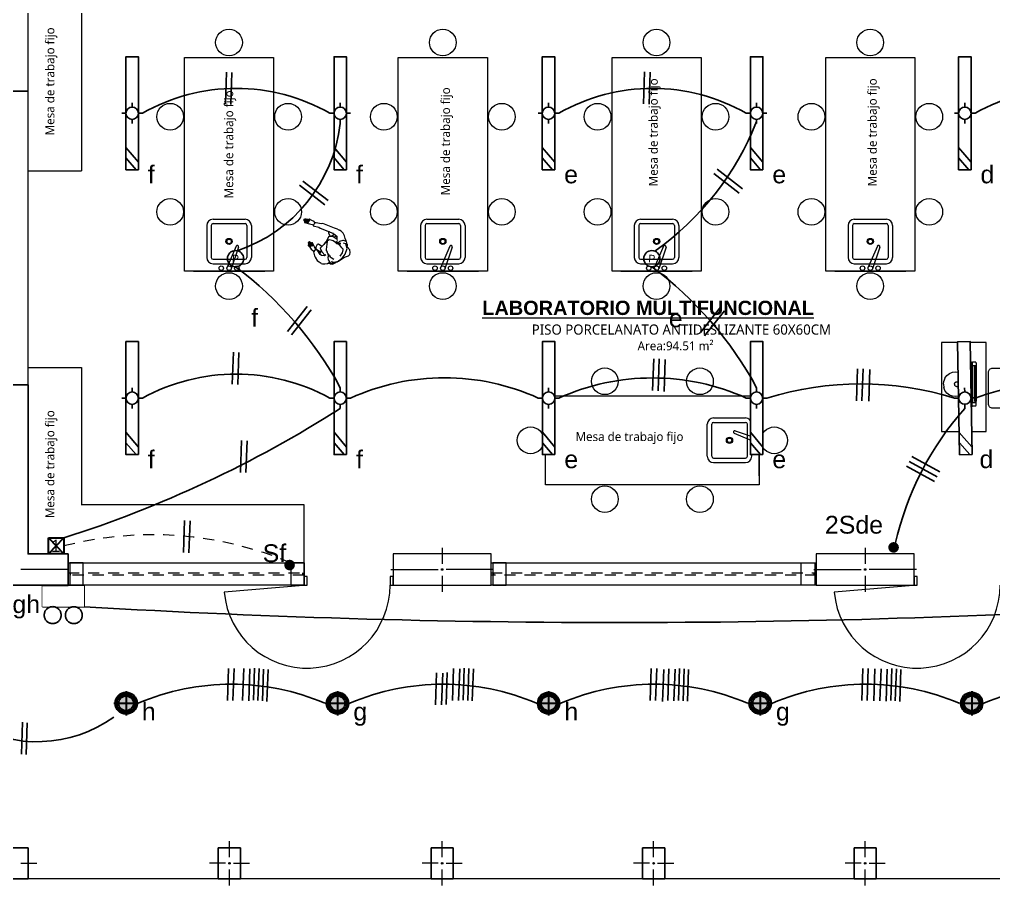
# Model space of a CAD drawing. Header units: metres. Extents: x -17 to 101, y 0 to 79.
# Drawn here: x 6.15 to 17.09, y 58.49 to 68.22 of the extents above; entities that cross this region are included whole.
import ezdxf
from ezdxf.enums import TextEntityAlignment as Align

# ---------------------------------------------------------------- set-up
doc = ezdxf.new("R2010")
doc.units = ezdxf.units.M
doc.set_wipeout_variables(frame=1)
for name, pattern in [('CONTINUA', [0]), ('DASHED2', [0.375, 0.25, -0.125]), ('HIDDEN2', [0.1875, 0.125, -0.0625])]:
    doc.linetypes.add(name, pattern=pattern)
for name, color, linetype, lineweight in [('ALUMBRADO', 1, 'Continuous', 30), ('Cotas varias El', 253, 'Continuous', 13), ('Emergencia', 20, 'Continuous', 25), ('TOMACORRIENTE', 5, 'HIDDEN2', 30)]:
    doc.layers.add(name, color=color, linetype=linetype, lineweight=lineweight)
doc.layers.add('G-Anno-Nplt', color=140, linetype='Continuous', lineweight=18, plot=False)
doc.styles.add('Generales', font='trebuc.ttf', dxfattribs={"height": 0.1})
doc.styles.add('Santa Rosa 1 50', font='trebuc.ttf')
doc.styles.get("Standard").update_dxf_attribs({"font": 'arial.ttf'})

# ---------------------------------------------------------------- blocks, each defined once
blk = doc.blocks.new('ADOSADO')
at = {"color": 1, "lineweight": 25}
blk.add_wipeout([(-0.63, 0.015), (0.64, 0.015), (0.64, 0.155), (-0.63, 0.155)], dxfattribs=at).dxf.layer = 'ALUMBRADO'
at = {"layer": 'ALUMBRADO', "color": 1, "lineweight": 25}
blk.add_lwpolyline([(-0.63, 0.015), (0.64, 0.015), (0.64, 0.155), (-0.63, 0.155)], close=True, dxfattribs=at)
at = {"layer": 'ALUMBRADO', "lineweight": 25}
for points in [[(-0.496, 0.155), (-0.63, 0.041)], [(-0.379, 0.155), (-0.544, 0.015)], [(0.005, 0.155), (0.005, 0.201)], [(-0.111, 0.085), (-0.065, 0.085)], [(0.005, -0.031), (0.005, 0.015)], [(0.075, 0.085), (0.121, 0.085)]]:
    blk.add_lwpolyline(points, dxfattribs=at)
blk.add_circle((0.005, 0.085), 0.0698, dxfattribs=at)
blk = doc.blocks.new('LED PASILLO')
at = {"layer": 'ALUMBRADO'}
h = blk.add_hatch(color=202, dxfattribs=at)
h.dxf.hatch_style = 1
edge = h.paths.add_edge_path()
edge.add_line((0, 0.138), (0, -0.138))
edge.add_line((-0.138, 0), (0.138, 0))
edge = h.paths.add_edge_path()
edge.add_line((0, 0), (0, 0.085))
edge.add_arc((0, 0), 0.0845, 90, 180)
edge.add_line((-0.085, 0), (0, 0))
edge = h.paths.add_edge_path()
edge.add_line((0.085, 0), (0, 0))
edge.add_line((0, 0), (0, -0.085))
edge.add_arc((0, 0), 0.0845, 270, 360)
at = {"layer": 'ALUMBRADO', "color": 202}
for points in [[(0, 0.138), (0, -0.138)], [(-0.138, 0), (0.138, 0)]]:
    blk.add_lwpolyline(points, dxfattribs=at)
for radius in [0.122, 0.103, 0.0845]:
    blk.add_circle((0, 0), radius, dxfattribs=at)
blk = doc.blocks.new('Emergencia')
at = {"color": 1, "lineweight": 5}
blk.add_wipeout([(-0.077, -0.439), (-0.07, -0.435), (-0.064, -0.43), (-0.058, -0.425), (-0.052, -0.42), (-0.047, -0.413), (-0.042, -0.407), (-0.038, -0.4), (-0.034, -0.393), (-0.031, -0.386), (-0.029, -0.378), (-0.027, -0.37), (-0.026, -0.363), (-0.025, -0.355), (-0.025, -0.347), (-0.026, -0.339), (-0.027, -0.331), (-0.029, -0.323), (-0.031, -0.316), (-0.034, -0.308), (-0.038, -0.301), (-0.042, -0.294), (-0.047, -0.288), (-0.052, -0.282), (-0.058, -0.276), (-0.064, -0.271), (-0.07, -0.266), (-0.077, -0.262), (-0.084, -0.259), (-0.092, -0.256), (-0.099, -0.253), (-0.107, -0.251), (-0.115, -0.25), (-0.123, -0.249), (-0.131, -0.25), (-0.139, -0.25), (-0.146, -0.251), (-0.154, -0.253), (-0.162, -0.256), (-0.169, -0.259), (-0.176, -0.262), (-0.183, -0.267), (-0.189, -0.271), (-0.195, -0.276), (-0.201, -0.282), (-0.206, -0.288), (-0.211, -0.295), (-0.215, -0.301), (-0.219, -0.309), (-0.222, -0.316), (-0.224, -0.323), (-0.226, -0.331), (-0.227, -0.339), (-0.228, -0.347), (-0.228, -0.355), (-0.227, -0.363), (-0.226, -0.371), (-0.224, -0.379), (-0.222, -0.386), (-0.218, -0.393), (-0.215, -0.401), (-0.211, -0.407), (-0.206, -0.414), (-0.201, -0.42), (-0.195, -0.425), (-0.189, -0.431), (-0.183, -0.435), (-0.176, -0.439), (-0.169, -0.443), (-0.161, -0.446), (-0.154, -0.448), (-0.146, -0.45), (-0.138, -0.452), (-0.13, -0.452), (-0.122, -0.452), (-0.114, -0.452), (-0.107, -0.45), (-0.099, -0.448), (-0.091, -0.446), (-0.084, -0.443)], dxfattribs=at).dxf.layer = 'Emergencia'
at = {"layer": 'Emergencia', "color": 240, "true_color": 0xed1f24}
blk.add_lwpolyline([(-0.25, -0.25), (0.25, -0.25), (0.25, 0), (-0.25, 0)], close=True, dxfattribs=at)
at = {"color": 240, "lineweight": 5, "true_color": 0xed1f24}
blk.add_wipeout([(-0.25, -0.25), (0.25, -0.25), (0.25, 0), (-0.25, 0)], dxfattribs=at).dxf.layer = 'Emergencia'
at = {"layer": 'Emergencia', "color": 1}
blk.add_lwpolyline([(-0.077, -0.439), (-0.07, -0.435), (-0.064, -0.43), (-0.058, -0.425), (-0.052, -0.42), (-0.047, -0.413), (-0.042, -0.407), (-0.038, -0.4), (-0.034, -0.393), (-0.031, -0.386), (-0.029, -0.378), (-0.027, -0.37), (-0.026, -0.363), (-0.025, -0.355), (-0.025, -0.347), (-0.026, -0.339), (-0.027, -0.331), (-0.029, -0.323), (-0.031, -0.316), (-0.034, -0.308), (-0.038, -0.301), (-0.042, -0.294), (-0.047, -0.288), (-0.052, -0.282), (-0.058, -0.276), (-0.064, -0.271), (-0.07, -0.266), (-0.077, -0.262), (-0.084, -0.259), (-0.092, -0.256), (-0.099, -0.253), (-0.107, -0.251), (-0.115, -0.25), (-0.123, -0.249), (-0.131, -0.25), (-0.139, -0.25), (-0.146, -0.251), (-0.154, -0.253), (-0.162, -0.256), (-0.169, -0.259), (-0.176, -0.262), (-0.183, -0.267), (-0.189, -0.271), (-0.195, -0.276), (-0.201, -0.282), (-0.206, -0.288), (-0.211, -0.295), (-0.215, -0.301), (-0.219, -0.309), (-0.222, -0.316), (-0.224, -0.323), (-0.226, -0.331), (-0.227, -0.339), (-0.228, -0.347), (-0.228, -0.355), (-0.227, -0.363), (-0.226, -0.371), (-0.224, -0.379), (-0.222, -0.386), (-0.218, -0.393), (-0.215, -0.401), (-0.211, -0.407), (-0.206, -0.414), (-0.201, -0.42), (-0.195, -0.425), (-0.189, -0.431), (-0.183, -0.435), (-0.176, -0.439), (-0.169, -0.443), (-0.161, -0.446), (-0.154, -0.448), (-0.146, -0.45), (-0.138, -0.452), (-0.13, -0.452), (-0.122, -0.452), (-0.114, -0.452), (-0.107, -0.45), (-0.099, -0.448), (-0.091, -0.446), (-0.084, -0.443)], close=True, dxfattribs=at)
at = {"color": 1, "lineweight": 5}
blk.add_wipeout([(0.077, -0.439), (0.07, -0.435), (0.064, -0.43), (0.058, -0.425), (0.052, -0.42), (0.047, -0.413), (0.042, -0.407), (0.038, -0.4), (0.034, -0.393), (0.031, -0.386), (0.029, -0.378), (0.027, -0.37), (0.026, -0.363), (0.025, -0.355), (0.025, -0.347), (0.026, -0.339), (0.027, -0.331), (0.029, -0.323), (0.031, -0.316), (0.034, -0.308), (0.038, -0.301), (0.042, -0.294), (0.047, -0.288), (0.052, -0.282), (0.058, -0.276), (0.064, -0.271), (0.07, -0.266), (0.077, -0.262), (0.084, -0.259), (0.092, -0.256), (0.099, -0.253), (0.107, -0.251), (0.115, -0.25), (0.123, -0.249), (0.131, -0.25), (0.139, -0.25), (0.146, -0.251), (0.154, -0.253), (0.162, -0.256), (0.169, -0.259), (0.176, -0.262), (0.183, -0.267), (0.189, -0.271), (0.195, -0.276), (0.201, -0.282), (0.206, -0.288), (0.211, -0.295), (0.215, -0.301), (0.219, -0.309), (0.222, -0.316), (0.224, -0.323), (0.226, -0.331), (0.227, -0.339), (0.228, -0.347), (0.228, -0.355), (0.227, -0.363), (0.226, -0.371), (0.224, -0.379), (0.222, -0.386), (0.218, -0.393), (0.215, -0.401), (0.211, -0.407), (0.206, -0.414), (0.201, -0.42), (0.195, -0.425), (0.189, -0.431), (0.183, -0.435), (0.176, -0.439), (0.169, -0.443), (0.161, -0.446), (0.154, -0.448), (0.146, -0.45), (0.138, -0.452), (0.13, -0.452), (0.122, -0.452), (0.114, -0.452), (0.107, -0.45), (0.099, -0.448), (0.091, -0.446), (0.084, -0.443)], dxfattribs=at).dxf.layer = 'Emergencia'
at = {"layer": 'Emergencia', "color": 1}
blk.add_lwpolyline([(0.077, -0.439), (0.07, -0.435), (0.064, -0.43), (0.058, -0.425), (0.052, -0.42), (0.047, -0.413), (0.042, -0.407), (0.038, -0.4), (0.034, -0.393), (0.031, -0.386), (0.029, -0.378), (0.027, -0.37), (0.026, -0.363), (0.025, -0.355), (0.025, -0.347), (0.026, -0.339), (0.027, -0.331), (0.029, -0.323), (0.031, -0.316), (0.034, -0.308), (0.038, -0.301), (0.042, -0.294), (0.047, -0.288), (0.052, -0.282), (0.058, -0.276), (0.064, -0.271), (0.07, -0.266), (0.077, -0.262), (0.084, -0.259), (0.092, -0.256), (0.099, -0.253), (0.107, -0.251), (0.115, -0.25), (0.123, -0.249), (0.131, -0.25), (0.139, -0.25), (0.146, -0.251), (0.154, -0.253), (0.162, -0.256), (0.169, -0.259), (0.176, -0.262), (0.183, -0.267), (0.189, -0.271), (0.195, -0.276), (0.201, -0.282), (0.206, -0.288), (0.211, -0.295), (0.215, -0.301), (0.219, -0.309), (0.222, -0.316), (0.224, -0.323), (0.226, -0.331), (0.227, -0.339), (0.228, -0.347), (0.228, -0.355), (0.227, -0.363), (0.226, -0.371), (0.224, -0.379), (0.222, -0.386), (0.218, -0.393), (0.215, -0.401), (0.211, -0.407), (0.206, -0.414), (0.201, -0.42), (0.195, -0.425), (0.189, -0.431), (0.183, -0.435), (0.176, -0.439), (0.169, -0.443), (0.161, -0.446), (0.154, -0.448), (0.146, -0.45), (0.138, -0.452), (0.13, -0.452), (0.122, -0.452), (0.114, -0.452), (0.107, -0.45), (0.099, -0.448), (0.091, -0.446), (0.084, -0.443)], close=True, dxfattribs=at)
blk = doc.blocks.new('caja de paso tipo 1')
at = {"layer": 'ALUMBRADO', "color": 3}
blk.add_lwpolyline([(-0.145, 0.152), (0.145, 0.152), (0.145, -0.152), (-0.145, -0.152)], close=True, dxfattribs=at)
for points in [[(-0.145, -0.152), (0.145, 0.152)], [(-0.145, 0.152), (0.145, -0.152)]]:
    blk.add_lwpolyline(points, dxfattribs=at)
at = {"layer": 'ALUMBRADO', "color": 6}
blk.add_text('1', height=0.231, dxfattribs=at).set_placement((-0.099, -0.115))

msp = doc.modelspace()

# ---------------------------------------------------------------- hatches: boundary and pattern name
at = {"layer": 'ALUMBRADO', "lineweight": 25}
h = msp.add_hatch(color=102, dxfattribs=at)
h.dxf.hatch_style = 1
h.paths.add_polyline_path([(15.904, 62.287, -1), (16.024, 62.287, -1)])
h = msp.add_hatch(color=102, dxfattribs=at)
h.dxf.hatch_style = 1
h.paths.add_polyline_path([(9.122, 62.089, -1), (9.242, 62.089, -1)])

# ---------------------------------------------------------------- linework, layer by layer
at = {"color": 7, "ltscale": 0.0005}
for centre in [(8.575, 65.531), (13.25, 65.531)]:
    msp.add_circle(centre, 0.0913, dxfattribs=at)
at = {"layer": 'ALUMBRADO', "color": 114, "lineweight": 25}
for points in [[(8.461, 67.266), (8.474, 67.625)], [(8.523, 67.264), (8.535, 67.623)], [(13.157, 67.27), (13.169, 67.629)], [(13.218, 67.268), (13.23, 67.627)], [(9.616, 66.183), (9.332, 66.403)], [(14.23, 66.268), (13.946, 66.488)], [(9.577, 66.136), (9.293, 66.356)], [(9.38, 64.994), (9.157, 64.713)], [(14.019, 64.984), (13.796, 64.702)], [(9.426, 64.955), (9.203, 64.674)], [(14.065, 64.945), (13.842, 64.663)], [(8.538, 64.121), (8.551, 64.48)], [(8.6, 64.119), (8.612, 64.477)], [(13.258, 64.048), (13.271, 64.407)], [(13.32, 64.046), (13.332, 64.405)], [(13.389, 64.039), (13.401, 64.398)], [(15.547, 63.935), (15.56, 64.294)], [(15.608, 63.933), (15.621, 64.292)], [(15.686, 63.929), (15.698, 64.287)], [(8.63, 63.13), (8.643, 63.488)], [(8.692, 63.127), (8.704, 63.486)], [(16.455, 63.08), (16.139, 63.252)], [(16.485, 63.137), (16.17, 63.308)], [(16.425, 63.026), (16.11, 63.198)], [(7.991, 62.231), (8.003, 62.589)], [(8.052, 62.228), (8.065, 62.587)], [(8.485, 60.569), (8.497, 60.928)], [(8.546, 60.567), (8.559, 60.926)], [(8.655, 60.568), (8.667, 60.927)], [(8.724, 60.564), (8.737, 60.923)], [(8.776, 60.571), (8.788, 60.93)], [(8.827, 60.567), (8.839, 60.926)], [(8.877, 60.562), (8.89, 60.921)], [(11.011, 60.569), (11.023, 60.928)], [(11.08, 60.566), (11.093, 60.924)], [(11.131, 60.573), (11.144, 60.932)], [(11.182, 60.569), (11.195, 60.928)], [(11.233, 60.564), (11.246, 60.923)], [(13.231, 60.569), (13.243, 60.928)], [(13.292, 60.567), (13.304, 60.926)], [(13.428, 60.566), (13.441, 60.924)], [(13.498, 60.562), (13.51, 60.921)], [(13.549, 60.569), (13.561, 60.928)], [(13.6, 60.564), (13.612, 60.923)], [(15.606, 60.569), (15.618, 60.928)], [(15.667, 60.567), (15.679, 60.926)], [(15.743, 60.564), (15.755, 60.923)], [(15.811, 60.565), (15.824, 60.924)], [(15.881, 60.561), (15.893, 60.92)], [(15.932, 60.569), (15.944, 60.927)], [(15.983, 60.564), (15.995, 60.922)], [(8.928, 60.556), (8.94, 60.914)], [(10.819, 60.52), (10.831, 60.879)], [(10.888, 60.517), (10.901, 60.876)], [(10.94, 60.524), (10.952, 60.883)], [(13.37, 60.557), (13.383, 60.915)], [(13.651, 60.559), (13.663, 60.917)], [(16.034, 60.558), (16.046, 60.916)], [(6.172, 59.966), (6.185, 60.325)], [(6.223, 59.96), (6.236, 60.318)]]:
    msp.add_lwpolyline(points, dxfattribs=at)
at = {"layer": 'ALUMBRADO', "lineweight": 25}
for centre, radius, start, end in [((8.531, 58.09), 2.661, 66.8092, 113.1903), ((10.906, 58.09), 2.661, 66.8092, 113.1903), ((13.276, 58.09), 2.661, 66.8092, 113.1903), ((15.651, 58.09), 2.661, 66.8092, 113.1903), ((18.026, 58.09), 2.661, 66.8092, 113.1903), ((6.348, 61.576), 1.472, 238.5664, 305.7368)]:
    msp.add_arc(centre, radius, start, end, dxfattribs=at)
at = {"layer": 'Cotas varias El'}
for p, q in [((6.845, 68.614), (6.845, 66.519)), ((6.245, 66.519), (6.845, 66.519)), ((8.323, 65.974), (8.683, 65.974)), ((9.341, 65.968), (9.34, 65.964)), ((9.34, 65.964), (9.399, 65.944)), ((9.343, 65.972), (9.341, 65.968)), ((9.365, 65.967), (9.343, 65.972)), ((9.347, 65.961), (9.344, 65.957)), ((9.344, 65.957), (9.344, 65.952)), ((9.344, 65.952), (9.393, 65.936)), ((9.357, 65.958), (9.347, 65.961)), ((9.355, 65.979), (9.353, 65.975)), ((9.353, 65.975), (9.353, 65.972)), ((9.353, 65.972), (9.406, 65.954)), ((9.403, 65.966), (9.355, 65.979)), ((9.398, 65.974), (9.398, 65.97)), ((9.405, 65.974), (9.398, 65.974)), ((9.398, 65.97), (9.411, 65.96)), ((9.431, 65.961), (9.405, 65.974)), ((9.458, 65.949), (9.431, 65.961)), ((10.723, 65.974), (11.083, 65.974)), ((13.123, 65.974), (13.483, 65.974)), ((15.523, 65.974), (15.883, 65.974)), ((8.253, 65.904), (8.253, 65.544)), ((8.303, 65.904), (8.303, 65.544)), ((8.323, 65.924), (8.683, 65.924)), ((8.703, 65.904), (8.703, 65.544)), ((8.753, 65.904), (8.753, 65.544)), ((9.349, 65.947), (9.348, 65.943)), ((9.348, 65.943), (9.348, 65.938)), ((9.348, 65.938), (9.404, 65.922)), ((9.369, 65.944), (9.349, 65.947)), ((9.404, 65.922), (9.436, 65.913)), ((9.436, 65.913), (9.447, 65.909)), ((9.447, 65.909), (9.452, 65.908)), ((9.459, 65.921), (9.448, 65.901)), ((9.448, 65.901), (9.51, 65.883)), ((9.462, 65.937), (9.458, 65.949)), ((9.471, 65.934), (9.459, 65.921)), ((9.47, 65.933), (9.462, 65.937)), ((9.48, 65.935), (9.471, 65.934)), ((9.537, 65.923), (9.48, 65.935)), ((9.51, 65.883), (9.526, 65.874)), ((9.526, 65.874), (9.669, 65.818)), ((9.554, 65.924), (9.537, 65.923)), ((9.688, 65.873), (9.554, 65.924)), ((9.721, 65.863), (9.688, 65.873)), ((9.721, 65.863), (9.741, 65.85)), ((9.763, 65.838), (9.741, 65.85)), ((10.653, 65.904), (10.653, 65.544)), ((10.703, 65.904), (10.703, 65.544)), ((10.723, 65.924), (11.083, 65.924)), ((11.103, 65.904), (11.103, 65.544)), ((11.153, 65.904), (11.153, 65.544)), ((13.053, 65.904), (13.053, 65.544)), ((13.103, 65.904), (13.103, 65.544)), ((13.123, 65.924), (13.483, 65.924)), ((13.503, 65.904), (13.503, 65.544)), ((13.553, 65.904), (13.553, 65.544)), ((15.453, 65.904), (15.453, 65.544)), ((15.503, 65.904), (15.503, 65.544)), ((15.523, 65.924), (15.883, 65.924)), ((15.903, 65.904), (15.903, 65.544)), ((15.953, 65.904), (15.953, 65.544)), ((9.624, 65.781), (9.585, 65.708)), ((9.627, 65.741), (9.603, 65.726)), ((9.622, 65.838), (9.619, 65.822)), ((9.622, 65.836), (9.619, 65.822)), ((9.619, 65.822), (9.638, 65.779)), ((9.67, 65.775), (9.624, 65.781)), ((9.659, 65.733), (9.627, 65.741)), ((9.685, 65.804), (9.648, 65.778)), ((9.67, 65.731), (9.659, 65.733)), ((9.68, 65.8), (9.667, 65.819)), ((9.669, 65.818), (9.693, 65.797)), ((9.712, 65.748), (9.67, 65.775)), ((9.695, 65.778), (9.681, 65.77)), ((9.695, 65.778), (9.681, 65.77)), ((9.693, 65.797), (9.712, 65.785)), ((9.693, 65.797), (9.693, 65.797)), ((9.693, 65.797), (9.693, 65.797)), ((9.703, 65.78), (9.695, 65.778)), ((9.703, 65.78), (9.705, 65.789)), ((9.712, 65.774), (9.703, 65.78)), ((9.712, 65.785), (9.712, 65.748)), ((9.712, 65.748), (9.717, 65.736)), ((9.781, 65.735), (9.741, 65.724)), ((9.784, 65.817), (9.763, 65.838)), ((9.789, 65.733), (9.781, 65.735)), ((9.799, 65.786), (9.784, 65.817)), ((9.822, 65.724), (9.789, 65.733)), ((9.804, 65.771), (9.799, 65.786)), ((9.806, 65.756), (9.804, 65.771)), ((9.816, 65.732), (9.806, 65.756)), ((9.818, 65.724), (9.816, 65.732)), ((8.582, 65.672), (8.48, 65.434)), ((8.609, 65.661), (8.527, 65.416)), ((9.391, 65.712), (9.389, 65.708)), ((9.389, 65.708), (9.404, 65.679)), ((9.396, 65.713), (9.391, 65.712)), ((9.394, 65.689), (9.392, 65.684)), ((9.392, 65.684), (9.392, 65.68)), ((9.392, 65.68), (9.409, 65.658)), ((9.408, 65.676), (9.394, 65.689)), ((9.422, 65.668), (9.396, 65.713)), ((9.401, 65.718), (9.399, 65.714)), ((9.399, 65.714), (9.409, 65.692)), ((9.406, 65.719), (9.401, 65.718)), ((9.435, 65.67), (9.406, 65.719)), ((9.42, 65.661), (9.408, 65.676)), ((9.409, 65.658), (9.425, 65.637)), ((9.416, 65.714), (9.414, 65.709)), ((9.414, 65.709), (9.421, 65.694)), ((9.421, 65.714), (9.416, 65.714)), ((9.446, 65.671), (9.421, 65.714)), ((9.425, 65.637), (9.444, 65.624)), ((9.433, 65.709), (9.431, 65.705)), ((9.431, 65.705), (9.438, 65.685)), ((9.44, 65.707), (9.433, 65.709)), ((9.462, 65.664), (9.44, 65.707)), ((9.444, 65.624), (9.454, 65.613)), ((9.467, 65.628), (9.45, 65.609)), ((9.474, 65.639), (9.462, 65.664)), ((9.491, 65.629), (9.467, 65.628)), ((9.476, 65.636), (9.474, 65.639)), ((9.491, 65.691), (9.475, 65.659)), ((9.491, 65.691), (9.475, 65.659)), ((9.475, 65.659), (9.477, 65.642)), ((9.475, 65.659), (9.477, 65.642)), ((9.479, 65.629), (9.476, 65.636)), ((9.477, 65.642), (9.53, 65.608)), ((9.477, 65.642), (9.53, 65.608)), ((9.508, 65.692), (9.491, 65.691)), ((9.508, 65.692), (9.491, 65.691)), ((9.524, 65.579), (9.491, 65.629)), ((9.543, 65.666), (9.508, 65.692)), ((9.543, 65.666), (9.508, 65.692)), ((9.537, 65.626), (9.521, 65.584)), ((9.585, 65.708), (9.526, 65.65)), ((9.526, 65.65), (9.545, 65.607)), ((9.537, 65.626), (9.53, 65.608)), ((9.58, 65.712), (9.568, 65.691)), ((9.595, 65.728), (9.58, 65.712)), ((9.594, 65.635), (9.591, 65.621)), ((9.599, 65.694), (9.594, 65.635)), ((9.603, 65.726), (9.599, 65.694)), ((9.687, 65.721), (9.67, 65.731)), ((9.701, 65.716), (9.687, 65.721)), ((9.694, 65.716), (9.687, 65.721)), ((9.696, 65.711), (9.694, 65.716)), ((9.714, 65.698), (9.696, 65.711)), ((9.708, 65.718), (9.701, 65.716)), ((9.719, 65.705), (9.701, 65.716)), ((9.729, 65.707), (9.708, 65.718)), ((9.749, 65.702), (9.713, 65.709)), ((9.727, 65.694), (9.714, 65.698)), ((9.755, 65.687), (9.719, 65.705)), ((9.746, 65.683), (9.727, 65.694)), ((9.741, 65.724), (9.729, 65.707)), ((9.77, 65.654), (9.746, 65.683)), ((9.759, 65.7), (9.749, 65.702)), ((9.782, 65.636), (9.77, 65.654)), ((9.777, 65.596), (9.782, 65.629)), ((9.782, 65.629), (9.782, 65.636)), ((9.815, 65.699), (9.788, 65.703)), ((9.805, 65.582), (9.827, 65.646)), ((9.827, 65.646), (9.815, 65.699)), ((9.83, 65.693), (9.822, 65.724)), ((9.827, 65.65), (9.832, 65.691)), ((9.828, 65.662), (9.858, 65.629)), ((9.832, 65.691), (9.83, 65.693)), ((9.863, 65.601), (9.858, 65.629)), ((10.982, 65.672), (10.88, 65.434)), ((11.009, 65.661), (10.927, 65.416)), ((13.382, 65.672), (13.28, 65.434)), ((13.409, 65.661), (13.327, 65.416)), ((15.782, 65.672), (15.68, 65.434)), ((15.809, 65.661), (15.727, 65.416)), ((8.323, 65.524), (8.683, 65.524)), ((9.45, 65.609), (9.462, 65.564)), ((9.462, 65.564), (9.469, 65.549)), ((9.469, 65.549), (9.497, 65.503)), ((9.541, 65.567), (9.524, 65.579)), ((9.575, 65.563), (9.541, 65.567)), ((9.545, 65.607), (9.58, 65.568)), ((9.589, 65.574), (9.575, 65.563)), ((9.591, 65.621), (9.603, 65.607)), ((9.607, 65.598), (9.603, 65.607)), ((9.611, 65.587), (9.607, 65.598)), ((9.627, 65.57), (9.611, 65.587)), ((9.619, 65.56), (9.616, 65.582)), ((9.619, 65.56), (9.616, 65.553)), ((9.618, 65.514), (9.616, 65.553)), ((9.618, 65.514), (9.622, 65.508)), ((9.627, 65.57), (9.637, 65.551)), ((9.637, 65.551), (9.648, 65.543)), ((9.648, 65.543), (9.68, 65.525)), ((9.716, 65.496), (9.771, 65.536)), ((9.733, 65.504), (9.797, 65.547)), ((9.769, 65.535), (9.733, 65.504)), ((9.749, 65.558), (9.777, 65.596)), ((9.771, 65.536), (9.805, 65.582)), ((9.797, 65.547), (9.844, 65.561)), ((9.844, 65.561), (9.857, 65.576)), ((9.857, 65.576), (9.863, 65.601)), ((10.723, 65.524), (11.083, 65.524)), ((13.123, 65.524), (13.483, 65.524)), ((15.523, 65.524), (15.883, 65.524)), ((8.323, 65.474), (8.683, 65.474)), ((9.516, 65.491), (9.497, 65.503)), ((9.535, 65.476), (9.516, 65.49)), ((9.535, 65.476), (9.553, 65.471)), ((9.553, 65.471), (9.568, 65.471)), ((9.568, 65.471), (9.579, 65.474)), ((9.579, 65.474), (9.607, 65.476)), ((9.607, 65.476), (9.631, 65.493)), ((9.607, 65.476), (9.629, 65.48)), ((9.622, 65.508), (9.64, 65.478)), ((9.629, 65.48), (9.636, 65.474)), ((9.636, 65.474), (9.667, 65.469)), ((9.671, 65.48), (9.64, 65.478)), ((9.652, 65.505), (9.661, 65.493)), ((9.661, 65.493), (9.716, 65.496)), ((9.733, 65.504), (9.667, 65.469)), ((9.704, 65.495), (9.671, 65.48)), ((10.723, 65.474), (11.083, 65.474)), ((13.123, 65.474), (13.483, 65.474)), ((15.523, 65.474), (15.883, 65.474)), ((8.103, 65.391), (8.903, 65.391)), ((10.503, 65.391), (11.303, 65.391)), ((12.903, 65.391), (13.703, 65.391)), ((15.303, 65.391), (16.103, 65.391)), ((16.818, 64.333), (16.817, 64.33)), ((16.817, 64.33), (16.817, 64.327)), ((16.817, 64.327), (16.817, 64.324)), ((16.817, 64.324), (16.817, 64.32)), ((16.817, 64.32), (16.817, 64.317)), ((16.817, 64.317), (16.817, 64.313)), ((16.817, 64.313), (16.817, 64.127)), ((16.819, 64.337), (16.818, 64.335)), ((16.818, 64.335), (16.818, 64.333)), ((16.819, 64.34), (16.819, 64.339)), ((16.82, 64.34), (16.819, 64.34)), ((16.819, 64.339), (16.819, 64.337)), ((16.82, 64.341), (16.833, 64.341)), ((16.82, 64.341), (16.82, 64.34)), ((16.833, 64.334), (16.832, 64.327)), ((16.832, 64.327), (16.832, 64.319)), ((16.832, 64.319), (16.832, 64.313)), ((16.832, 64.313), (16.832, 63.929)), ((16.834, 64.347), (16.833, 64.341)), ((16.833, 64.341), (16.833, 64.34)), ((16.833, 64.34), (16.833, 64.334)), ((16.835, 64.357), (16.834, 64.352)), ((16.834, 64.352), (16.834, 64.347)), ((16.836, 64.361), (16.835, 64.357)), ((16.837, 64.364), (16.836, 64.361)), ((16.838, 64.368), (16.837, 64.367)), ((16.837, 64.367), (16.837, 64.364)), ((16.839, 64.368), (16.838, 64.368)), ((16.839, 64.368), (16.852, 64.368)), ((16.846, 64.34), (16.845, 64.334)), ((16.845, 64.334), (16.845, 64.327)), ((16.845, 64.327), (16.845, 64.319)), ((16.845, 64.319), (16.845, 64.313)), ((16.845, 64.313), (16.845, 63.929)), ((16.847, 64.352), (16.846, 64.347)), ((16.846, 64.347), (16.846, 64.34)), ((16.848, 64.361), (16.847, 64.357)), ((16.847, 64.357), (16.847, 64.352)), ((16.849, 64.364), (16.848, 64.361)), ((16.85, 64.367), (16.849, 64.364)), ((16.851, 64.368), (16.85, 64.367)), ((16.85, 64.327), (16.85, 63.916)), ((16.876, 64.327), (16.85, 64.327)), ((16.852, 64.368), (16.851, 64.368)), ((16.886, 64.368), (16.852, 64.368)), ((16.877, 64.324), (16.876, 64.327)), ((16.88, 64.327), (16.876, 64.327)), ((16.877, 64.32), (16.877, 64.324)), ((16.877, 64.317), (16.877, 64.32)), ((16.877, 64.313), (16.877, 64.317)), ((16.877, 63.93), (16.877, 64.313)), ((16.88, 64.327), (16.88, 64.319)), ((16.88, 64.327), (16.88, 64.327)), ((16.881, 64.327), (16.88, 64.327)), ((16.88, 64.319), (16.88, 64.313)), ((16.88, 64.313), (16.88, 63.929)), ((16.888, 64.327), (16.881, 64.327)), ((16.881, 64.327), (16.881, 63.916)), ((16.886, 64.368), (16.887, 64.368)), ((16.887, 64.368), (16.888, 64.367)), ((16.888, 64.367), (16.889, 64.364)), ((16.888, 64.327), (16.888, 63.916)), ((16.889, 64.364), (16.889, 64.361)), ((16.889, 64.361), (16.89, 64.357)), ((16.89, 64.357), (16.891, 64.352)), ((16.891, 64.352), (16.891, 64.347)), ((16.891, 64.347), (16.892, 64.34)), ((16.892, 64.34), (16.892, 64.334)), ((16.892, 64.334), (16.893, 64.327)), ((16.893, 64.327), (16.893, 64.319)), ((16.893, 64.319), (16.893, 64.313)), ((16.893, 64.313), (16.893, 63.929)), ((6.245, 64.309), (6.845, 64.309)), ((6.845, 64.309), (6.845, 62.764)), ((16.541, 64.189), (16.563, 64.218)), ((16.563, 64.218), (16.592, 64.24)), ((16.592, 64.24), (16.626, 64.254)), ((16.626, 64.254), (16.662, 64.259)), ((16.662, 64.259), (16.698, 64.254)), ((16.698, 64.254), (16.731, 64.24)), ((16.731, 64.24), (16.76, 64.218)), ((16.782, 64.189), (16.76, 64.218)), ((16.523, 64.12), (16.527, 64.156)), ((16.523, 64.12), (16.527, 64.084)), ((16.541, 64.189), (16.527, 64.156)), ((16.647, 64.125), (16.648, 64.129)), ((16.647, 64.12), (16.647, 64.125)), ((16.647, 64.12), (16.647, 64.115)), ((16.647, 64.115), (16.649, 64.11)), ((16.648, 64.129), (16.65, 64.133)), ((16.649, 64.11), (16.651, 64.107)), ((16.65, 64.133), (16.653, 64.137)), ((16.651, 64.107), (16.654, 64.104)), ((16.659, 64.142), (16.653, 64.137)), ((16.661, 64.098), (16.654, 64.104)), ((16.659, 64.142), (16.664, 64.145)), ((16.665, 64.096), (16.661, 64.098)), ((16.668, 64.146), (16.664, 64.145)), ((16.67, 64.095), (16.665, 64.096)), ((16.668, 64.146), (16.776, 64.146)), ((16.67, 64.095), (16.777, 64.095)), ((16.765, 64.19), (16.766, 64.191)), ((16.765, 64.189), (16.765, 64.19)), ((16.765, 64.188), (16.765, 64.189)), ((16.766, 64.187), (16.765, 64.188)), ((16.766, 64.192), (16.767, 64.193)), ((16.766, 64.191), (16.766, 64.192)), ((16.766, 64.192), (16.766, 64.192)), ((16.766, 64.186), (16.766, 64.187)), ((16.766, 64.185), (16.766, 64.186)), ((16.767, 64.184), (16.766, 64.185)), ((16.767, 64.193), (16.768, 64.193)), ((16.767, 64.193), (16.767, 64.193)), ((16.767, 64.183), (16.767, 64.184)), ((16.768, 64.182), (16.767, 64.183)), ((16.768, 64.193), (16.769, 64.193)), ((16.769, 64.193), (16.769, 64.192)), ((16.769, 64.192), (16.77, 64.192)), ((16.77, 64.192), (16.771, 64.191)), ((16.771, 64.191), (16.772, 64.191)), ((16.772, 64.191), (16.773, 64.19)), ((16.773, 64.125), (16.772, 64.12)), ((16.772, 64.12), (16.773, 64.115)), ((16.773, 64.19), (16.774, 64.189)), ((16.773, 64.125), (16.774, 64.129)), ((16.773, 64.115), (16.774, 64.11)), ((16.774, 64.189), (16.775, 64.188)), ((16.774, 64.129), (16.776, 64.133)), ((16.774, 64.11), (16.777, 64.107)), ((16.775, 64.188), (16.776, 64.187)), ((16.775, 64.187), (16.776, 64.186)), ((16.776, 64.187), (16.776, 64.186)), ((16.789, 64.154), (16.776, 64.186)), ((16.781, 64.145), (16.776, 64.146)), ((16.776, 64.133), (16.779, 64.137)), ((16.777, 64.107), (16.779, 64.104)), ((16.777, 64.095), (16.782, 64.096)), ((16.779, 64.137), (16.782, 64.139)), ((16.779, 64.104), (16.783, 64.102)), ((16.78, 64.152), (16.781, 64.145)), ((16.78, 64.088), (16.782, 64.096)), ((16.785, 64.143), (16.781, 64.145)), ((16.782, 64.189), (16.796, 64.156)), ((16.785, 64.14), (16.782, 64.139)), ((16.782, 64.096), (16.786, 64.099)), ((16.783, 64.102), (16.786, 64.102)), ((16.785, 64.143), (16.792, 64.137)), ((16.789, 64.139), (16.785, 64.14)), ((16.793, 64.104), (16.786, 64.099)), ((16.786, 64.102), (16.79, 64.102)), ((16.79, 64.114), (16.788, 64.115)), ((16.788, 64.115), (16.789, 64.114)), ((16.791, 64.138), (16.789, 64.154)), ((16.789, 64.139), (16.792, 64.137)), ((16.789, 64.114), (16.79, 64.114)), ((16.792, 64.103), (16.789, 64.086)), ((16.792, 64.126), (16.79, 64.127)), ((16.791, 64.127), (16.79, 64.127)), ((16.79, 64.102), (16.793, 64.104)), ((16.792, 64.126), (16.791, 64.127)), ((16.792, 64.137), (16.795, 64.134)), ((16.798, 64.114), (16.793, 64.114)), ((16.793, 64.104), (16.796, 64.108)), ((16.794, 64.127), (16.798, 64.127)), ((16.797, 64.131), (16.795, 64.134)), ((16.796, 64.156), (16.8, 64.127)), ((16.8, 64.114), (16.796, 64.084)), ((16.796, 64.108), (16.798, 64.112)), ((16.797, 64.131), (16.798, 64.127)), ((16.798, 64.127), (16.8, 64.127)), ((16.798, 64.112), (16.798, 64.114)), ((16.8, 64.114), (16.798, 64.114)), ((16.8, 64.127), (16.817, 64.127)), ((16.817, 64.114), (16.8, 64.114)), ((16.817, 64.127), (16.817, 64.114)), ((16.817, 64.114), (16.817, 63.93)), ((16.541, 64.05), (16.527, 64.084)), ((16.563, 64.021), (16.541, 64.05)), ((16.592, 63.999), (16.563, 64.021)), ((16.626, 63.985), (16.592, 63.999)), ((16.662, 63.981), (16.626, 63.985)), ((16.698, 63.985), (16.662, 63.981)), ((16.731, 63.999), (16.698, 63.985)), ((16.76, 64.021), (16.731, 63.999)), ((16.782, 64.05), (16.76, 64.021)), ((16.766, 64.052), (16.765, 64.051)), ((16.765, 64.051), (16.765, 64.05)), ((16.765, 64.05), (16.765, 64.049)), ((16.765, 64.049), (16.766, 64.049)), ((16.767, 64.056), (16.766, 64.055)), ((16.766, 64.055), (16.766, 64.054)), ((16.766, 64.054), (16.766, 64.052)), ((16.766, 64.049), (16.766, 64.048)), ((16.766, 64.048), (16.766, 64.047)), ((16.766, 64.047), (16.767, 64.047)), ((16.768, 64.058), (16.767, 64.057)), ((16.767, 64.057), (16.767, 64.056)), ((16.767, 64.047), (16.768, 64.047)), ((16.767, 64.047), (16.767, 64.047)), ((16.768, 64.047), (16.769, 64.047)), ((16.769, 64.047), (16.77, 64.048)), ((16.769, 64.047), (16.769, 64.047)), ((16.77, 64.048), (16.771, 64.048)), ((16.771, 64.048), (16.772, 64.049)), ((16.772, 64.049), (16.773, 64.05)), ((16.773, 64.05), (16.774, 64.051)), ((16.774, 64.051), (16.775, 64.052)), ((16.775, 64.052), (16.776, 64.053)), ((16.789, 64.086), (16.776, 64.054)), ((16.776, 64.053), (16.776, 64.054)), ((16.796, 64.084), (16.782, 64.05)), ((14.456, 63.091), (14.456, 63.891)), ((16.817, 63.926), (16.817, 63.93)), ((16.817, 63.922), (16.817, 63.926)), ((16.817, 63.919), (16.817, 63.922)), ((16.817, 63.916), (16.817, 63.919)), ((16.817, 63.913), (16.817, 63.916)), ((16.818, 63.91), (16.817, 63.913)), ((16.818, 63.907), (16.818, 63.91)), ((16.819, 63.905), (16.818, 63.907)), ((16.819, 63.904), (16.819, 63.905)), ((16.819, 63.903), (16.819, 63.904)), ((16.82, 63.902), (16.819, 63.903)), ((16.82, 63.902), (16.833, 63.902)), ((16.82, 63.902), (16.82, 63.902)), ((16.832, 63.923), (16.832, 63.929)), ((16.832, 63.916), (16.832, 63.923)), ((16.833, 63.909), (16.832, 63.916)), ((16.833, 63.902), (16.833, 63.909)), ((16.834, 63.896), (16.833, 63.902)), ((16.833, 63.902), (16.833, 63.902)), ((16.834, 63.89), (16.834, 63.896)), ((16.835, 63.885), (16.834, 63.89)), ((16.836, 63.881), (16.835, 63.885)), ((16.837, 63.878), (16.836, 63.881)), ((16.837, 63.876), (16.837, 63.878)), ((16.838, 63.875), (16.837, 63.876)), ((16.839, 63.875), (16.838, 63.875)), ((16.839, 63.875), (16.852, 63.875)), ((16.845, 63.923), (16.845, 63.929)), ((16.845, 63.916), (16.845, 63.923)), ((16.845, 63.909), (16.845, 63.916)), ((16.846, 63.902), (16.845, 63.909)), ((16.846, 63.896), (16.846, 63.902)), ((16.847, 63.89), (16.846, 63.896)), ((16.847, 63.885), (16.847, 63.89)), ((16.848, 63.881), (16.847, 63.885)), ((16.849, 63.878), (16.848, 63.881)), ((16.85, 63.876), (16.849, 63.878)), ((16.85, 63.916), (16.876, 63.916)), ((16.851, 63.875), (16.85, 63.876)), ((16.852, 63.875), (16.851, 63.875)), ((16.886, 63.875), (16.852, 63.875)), ((16.877, 63.919), (16.876, 63.916)), ((16.876, 63.916), (16.88, 63.916)), ((16.877, 63.93), (16.877, 63.926)), ((16.877, 63.926), (16.877, 63.922)), ((16.877, 63.922), (16.877, 63.919)), ((16.88, 63.923), (16.88, 63.929)), ((16.88, 63.916), (16.88, 63.923)), ((16.88, 63.916), (16.88, 63.916)), ((16.88, 63.916), (16.881, 63.916)), ((16.888, 63.916), (16.881, 63.916)), ((16.886, 63.875), (16.887, 63.875)), ((16.887, 63.875), (16.888, 63.876)), ((16.888, 63.876), (16.889, 63.878)), ((16.889, 63.881), (16.89, 63.885)), ((16.889, 63.878), (16.889, 63.881)), ((16.89, 63.885), (16.891, 63.89)), ((16.891, 63.896), (16.892, 63.902)), ((16.891, 63.89), (16.891, 63.896)), ((16.892, 63.909), (16.893, 63.916)), ((16.892, 63.902), (16.892, 63.909)), ((16.893, 63.923), (16.893, 63.929)), ((16.893, 63.916), (16.893, 63.923)), ((13.872, 63.311), (13.872, 63.671)), ((13.922, 63.311), (13.922, 63.671)), ((13.942, 63.741), (14.302, 63.741)), ((13.942, 63.691), (14.302, 63.691)), ((14.322, 63.311), (14.322, 63.671)), ((14.372, 63.311), (14.372, 63.671)), ((14.175, 63.57), (14.412, 63.468)), ((14.185, 63.597), (14.43, 63.515)), ((13.942, 63.291), (14.302, 63.291)), ((13.942, 63.241), (14.302, 63.241)), ((6.695, 61.864), (6.695, 62.114)), ((34.795, 58.564), (6.245, 58.564))]:
    msp.add_line(p, q, dxfattribs=at)
at = {"layer": 'Cotas varias El', "linetype": 'Continuous'}
for p, q in [((10.895, 62.281), (10.895, 62.101)), ((15.645, 62.281), (15.645, 62.101)), ((6.695, 62.039), (6.165, 62.039)), ((6.695, 62.114), (9.345, 62.114)), ((9.345, 62.114), (9.345, 61.864)), ((10.32, 62.039), (10.85, 62.039)), ((11.47, 62.039), (10.94, 62.039)), ((11.445, 62.114), (15.095, 62.114)), ((15.07, 62.039), (15.6, 62.039)), ((16.22, 62.039), (15.69, 62.039)), ((10.895, 61.969), (10.895, 61.789)), ((15.645, 61.969), (15.645, 61.789)), ((9.345, 61.864), (6.695, 61.864)), ((9.378, 61.864), (8.448, 61.783)), ((15.095, 61.864), (11.448, 61.864)), ((16.228, 61.864), (15.298, 61.783)), ((8.507, 58.809), (8.507, 58.989)), ((10.895, 58.809), (10.895, 58.989)), ((13.27, 58.809), (13.27, 58.989)), ((15.645, 58.809), (15.645, 58.989)), ((6.165, 58.739), (6.345, 58.739)), ((8.462, 58.739), (8.282, 58.739)), ((8.552, 58.739), (8.732, 58.739)), ((10.85, 58.739), (10.67, 58.739)), ((10.94, 58.739), (11.12, 58.739)), ((13.225, 58.739), (13.045, 58.739)), ((13.315, 58.739), (13.495, 58.739)), ((15.6, 58.739), (15.42, 58.739)), ((15.69, 58.739), (15.87, 58.739)), ((8.507, 58.489), (8.507, 58.669)), ((10.895, 58.489), (10.895, 58.669)), ((13.27, 58.489), (13.27, 58.669)), ((15.645, 58.489), (15.645, 58.669))]:
    msp.add_line(p, q, dxfattribs=at)
at = {"layer": 'Cotas varias El', "linetype": 'DASHED2', "ltscale": 0.5}
for p, q in [((6.695, 62.002), (9.345, 62.002)), ((9.345, 61.977), (6.695, 61.977)), ((11.445, 62.002), (15.095, 62.002)), ((15.095, 61.977), (11.445, 61.977))]:
    msp.add_line(p, q, dxfattribs=at)
at = {"layer": 'Cotas varias El', "linetype": 'DASHED2'}
for p, q in [((6.695, 62.002), (6.72, 62.002)), ((6.72, 62.002), (6.72, 61.977)), ((9.326, 62.002), (9.326, 61.977)), ((11.445, 62.002), (11.473, 62.002)), ((11.473, 62.002), (11.473, 61.977)), ((15.07, 62.002), (15.07, 61.977))]:
    msp.add_line(p, q, dxfattribs=at)
at = {"layer": 'Cotas varias El', "linetype": 'ByBlock'}
for p, q in [((9.378, 61.96), (9.345, 61.96)), ((9.345, 61.96), (9.345, 61.864)), ((9.345, 61.864), (9.345, 61.96)), ((9.378, 61.864), (9.378, 61.96)), ((10.345, 61.96), (10.312, 61.96)), ((10.312, 61.96), (10.312, 61.864)), ((10.345, 61.864), (10.345, 61.96)), ((10.345, 61.864), (10.345, 61.96)), ((10.345, 61.864), (10.345, 61.96)), ((16.228, 61.96), (16.195, 61.96)), ((16.195, 61.96), (16.195, 61.864)), ((16.195, 61.864), (16.195, 61.96)), ((16.228, 61.864), (16.228, 61.96)), ((9.345, 61.864), (9.378, 61.864)), ((10.312, 61.864), (10.345, 61.864)), ((16.195, 61.864), (16.228, 61.864))]:
    msp.add_line(p, q, dxfattribs=at)
at = {"layer": 'Cotas varias El', "linetype": 'Continuous'}
for points in [[(5.995, 68.964), (5.995, 67.414), (6.245, 67.414), (6.245, 68.614), (6.695, 68.614), (6.695, 68.964)], [(5.995, 61.864), (5.995, 64.114), (6.245, 64.114), (6.245, 62.214), (6.695, 62.214), (6.695, 61.864)], [(10.345, 61.864), (11.445, 61.864), (11.445, 62.214), (10.345, 62.214)], [(15.095, 61.864), (16.195, 61.864), (16.195, 62.214), (15.095, 62.214)], [(6.245, 58.564), (5.995, 58.564), (5.995, 58.914), (6.245, 58.914)], [(8.632, 58.564), (8.382, 58.564), (8.382, 58.914), (8.632, 58.914)], [(11.02, 58.564), (10.77, 58.564), (10.77, 58.914), (11.02, 58.914)], [(13.395, 58.564), (13.145, 58.564), (13.145, 58.914), (13.395, 58.914)], [(15.77, 58.564), (15.52, 58.564), (15.52, 58.914), (15.77, 58.914)]]:
    msp.add_lwpolyline(points, close=True, dxfattribs=at)
at = {"layer": 'Cotas varias El'}
for points in [[(8.003, 67.791), (9.003, 67.791), (9.003, 65.391), (8.003, 65.391)], [(10.403, 67.791), (11.403, 67.791), (11.403, 65.391), (10.403, 65.391)], [(12.803, 67.791), (13.803, 67.791), (13.803, 65.391), (12.803, 65.391)], [(15.203, 67.791), (16.203, 67.791), (16.203, 65.391), (15.203, 65.391)], [(12.056, 62.991), (12.056, 63.991), (14.456, 63.991), (14.456, 62.991)], [(6.715, 62.114), (6.715, 61.864), (6.865, 61.864), (6.865, 62.114)], [(9.195, 61.864), (9.345, 61.864), (9.345, 62.114), (9.195, 62.114)], [(11.465, 61.864), (11.615, 61.864), (11.615, 62.114), (11.465, 62.114)], [(15.078, 62.114), (15.078, 61.864), (14.928, 61.864), (14.928, 62.114)], [(6.245, 58.914), (5.995, 58.914), (5.995, 58.564), (6.245, 58.564)], [(8.632, 58.914), (8.382, 58.914), (8.382, 58.564), (8.632, 58.564)], [(11.02, 58.914), (10.77, 58.914), (10.77, 58.564), (11.02, 58.564)], [(13.395, 58.914), (13.145, 58.914), (13.145, 58.564), (13.395, 58.564)], [(15.77, 58.914), (15.52, 58.914), (15.52, 58.564), (15.77, 58.564)]]:
    msp.add_lwpolyline(points, close=True, dxfattribs=at)
at = {"layer": 'Cotas varias El', "ltscale": 0.05}
msp.add_lwpolyline([(5.995, 67.414), (5.995, 64.114), (6.245, 64.114), (6.245, 67.414)], close=True, dxfattribs=at)
at = {"layer": 'Cotas varias El'}
for points in [[(17.003, 63.589), (17.003, 64.589), (16.503, 64.589), (16.503, 63.589), (17.003, 63.589)], [(5.995, 64.114), (5.995, 61.864), (6.695, 61.864)], [(6.245, 64.114), (6.245, 62.214), (6.695, 62.214)], [(9.345, 62.114), (9.345, 62.764), (6.842, 62.764)]]:
    msp.add_lwpolyline(points, dxfattribs=at)
at = {"layer": 'Cotas varias El', "linetype": 'Continuous'}
msp.add_lwpolyline([(17.428, 63.852), (17.078, 63.852, -0.414214), (17.028, 63.902), (17.028, 64.252, -0.414214), (17.078, 64.302), (17.428, 64.302), (17.428, 63.852)], format="xyb", dxfattribs=at)
msp.add_lwpolyline([(9.345, 61.864), (9.345, 62.114)], dxfattribs=at)
at = {"layer": 'Cotas varias El'}
for centre, radius in [((8.502, 67.959), 0.15), ((10.902, 67.959), 0.15), ((13.302, 67.959), 0.15), ((13.302, 67.959), 0.15), ((15.702, 67.959), 0.15), ((15.702, 67.959), 0.15), ((7.841, 67.125), 0.15), ((7.841, 67.125), 0.15), ((9.165, 67.125), 0.15), ((9.165, 67.125), 0.15), ((10.241, 67.125), 0.15), ((10.241, 67.125), 0.15), ((11.565, 67.125), 0.15), ((11.565, 67.125), 0.15), ((12.641, 67.125), 0.15), ((12.641, 67.125), 0.15), ((13.965, 67.125), 0.15), ((13.965, 67.125), 0.15), ((15.041, 67.125), 0.15), ((15.041, 67.125), 0.15), ((16.365, 67.125), 0.15), ((16.365, 67.125), 0.15), ((7.841, 66.057), 0.15), ((7.841, 66.057), 0.15), ((9.165, 66.057), 0.15), ((9.165, 66.057), 0.15), ((10.241, 66.057), 0.15), ((10.241, 66.057), 0.15), ((11.565, 66.057), 0.15), ((11.565, 66.057), 0.15), ((12.641, 66.057), 0.15), ((12.641, 66.057), 0.15), ((13.965, 66.057), 0.15), ((13.965, 66.057), 0.15), ((15.041, 66.057), 0.15), ((15.041, 66.057), 0.15), ((16.365, 66.057), 0.15), ((16.365, 66.057), 0.15), ((8.503, 65.724), 0.035), ((8.503, 65.724), 0.025), ((10.903, 65.724), 0.035), ((10.903, 65.724), 0.025), ((13.303, 65.724), 0.035), ((13.303, 65.724), 0.025), ((15.703, 65.724), 0.035), ((15.703, 65.724), 0.025), ((8.415, 65.424), 0.025), ((8.503, 65.424), 0.025), ((8.59, 65.424), 0.025), ((10.815, 65.424), 0.025), ((10.903, 65.424), 0.025), ((10.99, 65.424), 0.025), ((13.215, 65.424), 0.025), ((13.303, 65.424), 0.025), ((13.39, 65.424), 0.025), ((15.615, 65.424), 0.025), ((15.703, 65.424), 0.025), ((15.79, 65.424), 0.025), ((8.502, 65.223), 0.15), ((8.502, 65.223), 0.15), ((10.902, 65.223), 0.15), ((10.902, 65.223), 0.15), ((13.302, 65.223), 0.15), ((13.302, 65.223), 0.15), ((15.702, 65.223), 0.15), ((15.702, 65.223), 0.15), ((12.722, 64.153), 0.15), ((12.722, 64.153), 0.15), ((13.79, 64.153), 0.15), ((13.79, 64.153), 0.15), ((11.888, 63.49), 0.15), ((11.888, 63.49), 0.15), ((14.422, 63.578), 0.025), ((14.624, 63.49), 0.15), ((14.624, 63.49), 0.15), ((14.122, 63.491), 0.035), ((14.122, 63.491), 0.025), ((14.422, 63.491), 0.025), ((14.422, 63.403), 0.025), ((12.722, 62.829), 0.15), ((12.722, 62.829), 0.15), ((13.79, 62.829), 0.15), ((13.79, 62.829), 0.15)]:
    msp.add_circle(centre, radius, dxfattribs=at)
at = {"layer": 'Cotas varias El', "linetype": 'Continuous'}
for centre in [(10.895, 62.039), (15.645, 62.039), (8.507, 58.739), (10.895, 58.739), (13.27, 58.739), (15.645, 58.739)]:
    msp.add_circle(centre, 0.00871, dxfattribs=at)
at = {"layer": 'Cotas varias El'}
for centre, radius, start, end in [((8.323, 65.904), 0.07, 90, 180), ((8.683, 65.904), 0.07, 360, 90), ((10.723, 65.904), 0.07, 90, 180), ((11.083, 65.904), 0.07, 360, 90), ((13.123, 65.904), 0.07, 90, 180), ((13.483, 65.904), 0.07, 360, 90), ((15.523, 65.904), 0.07, 90, 180), ((15.883, 65.904), 0.07, 360, 90), ((8.323, 65.904), 0.02, 90, 180), ((8.683, 65.904), 0.02, 360, 90), ((10.723, 65.904), 0.02, 90, 180), ((11.083, 65.904), 0.02, 360, 90), ((13.123, 65.904), 0.02, 90, 180), ((13.483, 65.904), 0.02, 360, 90), ((15.523, 65.904), 0.02, 90, 180), ((15.883, 65.904), 0.02, 360, 90), ((8.595, 65.666), 0.0147, 341.3579, 156.779), ((10.995, 65.666), 0.0147, 341.3579, 156.779), ((13.395, 65.666), 0.0147, 341.3579, 156.779), ((15.795, 65.666), 0.0147, 341.3579, 156.779), ((8.323, 65.544), 0.07, 180, 270), ((8.323, 65.544), 0.02, 180, 270), ((8.683, 65.544), 0.07, 270, 360), ((8.683, 65.544), 0.02, 270, 360), ((8.683, 65.544), 0.02, 270, 360), ((8.683, 65.544), 0.02, 270, 360), ((10.723, 65.544), 0.07, 180, 270), ((10.723, 65.544), 0.02, 180, 270), ((11.083, 65.544), 0.07, 270, 360), ((11.083, 65.544), 0.02, 270, 360), ((11.083, 65.544), 0.02, 270, 360), ((11.083, 65.544), 0.02, 270, 360), ((13.123, 65.544), 0.07, 180, 270), ((13.123, 65.544), 0.02, 180, 270), ((13.483, 65.544), 0.07, 270, 360), ((13.483, 65.544), 0.02, 270, 360), ((13.483, 65.544), 0.02, 270, 360), ((13.483, 65.544), 0.02, 270, 360), ((15.523, 65.544), 0.07, 180, 270), ((15.523, 65.544), 0.02, 180, 270), ((15.883, 65.544), 0.07, 270, 360), ((15.883, 65.544), 0.02, 270, 360), ((15.883, 65.544), 0.02, 270, 360), ((15.883, 65.544), 0.02, 270, 360), ((13.942, 63.671), 0.07, 90, 180), ((13.942, 63.671), 0.02, 90, 180), ((14.302, 63.671), 0.07, 360, 90), ((14.302, 63.671), 0.02, 360, 90), ((14.302, 63.671), 0.02, 360, 90), ((14.302, 63.671), 0.02, 360, 90), ((14.181, 63.583), 0.0147, 71.3579, 246.779), ((13.942, 63.311), 0.07, 180, 270), ((13.942, 63.311), 0.02, 180, 270), ((14.302, 63.311), 0.07, 270, 360), ((14.302, 63.311), 0.02, 270, 360)]:
    msp.add_arc(centre, radius, start, end, dxfattribs=at)
at = {"layer": 'Cotas varias El', "linetype": 'ByBlock'}
for centre in [(9.378, 61.864), (16.228, 61.864)]:
    msp.add_arc(centre, 0.933, 185, 360, dxfattribs=at)
at = {"layer": 'Cotas varias El', "linetype": 'Continuous'}
for p in [(10.895, 62.039), (15.645, 62.039), (8.507, 58.739), (10.895, 58.739), (13.27, 58.739), (15.645, 58.739)]:
    msp.add_point(p, dxfattribs=at)
at = {"layer": 'TOMACORRIENTE', "color": 10, "lineweight": 20}
msp.add_arc((7.64, 58.442), 3.987, 67.0477, 104.4094, dxfattribs=at)

# ---------------------------------------------------------------- block references
at = {"layer": 'ALUMBRADO', "lineweight": 25, "rotation": 90}
for p in [(7.499, 67.159), (9.836, 67.159), (12.174, 67.159), (14.511, 67.159), (16.849, 67.159), (7.499, 63.959), (9.836, 63.959)]:
    msp.add_blockref('ADOSADO', p, dxfattribs=at)
at = {"layer": 'ALUMBRADO', "lineweight": 25, "xscale": 0.59436, "yscale": 0.59436, "zscale": 0.59436}
msp.add_blockref('caja de paso tipo 1', (6.562, 62.304), dxfattribs=at)
at = {"layer": 'TOMACORRIENTE', "lineweight": 25}
for p in [(7.346, 60.536), (9.721, 60.536), (12.091, 60.536), (14.466, 60.536), (16.841, 60.536)]:
    msp.add_blockref('LED PASILLO', p, dxfattribs=at)

# ---------------------------------------------------------------- texts
at = {"color": 7}
for p in [(8.575, 65.531), (13.25, 65.531)]:
    msp.add_attdef('P', text='P', height=0.0855, rotation=358.9657, dxfattribs=at).set_placement(p, align=Align.MIDDLE_CENTER)
at = {"layer": 'ALUMBRADO', "color": 102, "lineweight": 25}
for s, p in [('f', (7.59, 66.377, 6632.093)), ('f', (9.928, 66.377, 6632.093)), ('e', (12.265, 66.377, 6632.093)), ('e', (14.603, 66.377, 6632.093)), ('d', (16.94, 66.377, 6632.093)), ('f', (8.751, 64.767, 6632.093)), ('e', (13.44, 64.76, 6632.093)), ('f', (7.59, 63.177, 6632.093)), ('f', (9.928, 63.177, 6632.093)), ('e', (12.267, 63.177, 6632.093)), ('e', (14.603, 63.177, 6632.093)), ('d', (16.929, 63.178, 6632.093)), ('h', (7.523, 60.343, 6632.093)), ('g', (9.898, 60.343, 6632.093)), ('h', (12.268, 60.343, 6632.093)), ('g', (14.643, 60.343, 6632.093))]:
    msp.add_text(s, height=0.2, rotation=0.0215, dxfattribs=at).set_placement(p)
for s, p in [('2Sde', (15.193, 62.442)), ('Sf', (8.88, 62.122))]:
    msp.add_text(s, height=0.2, dxfattribs=at).set_placement(p)
at = {"layer": 'Cotas varias El', "char_height": 0.1, "attachment_point": 3, "rotation": 90, "style": 'Generales'}
for insert in [(6.441, 68.128), (13.216, 67.556), (15.675, 67.556), (8.449, 67.421), (10.883, 67.455), (6.441, 63.828)]:
    msp.add_mtext_dynamic_manual_height_columns('Mesa de trabajo fijo', width=1.60938, gutter_width=1, heights=[0], dxfattribs=dict(at, insert=insert))
at = {"layer": 'Cotas varias El'}
for s, width, insert, char_height, attachment_point, style in [('\\pi1.2288;{\\fSwis721 Ex BT|b1|i0|c0|p34;\\H0.76555x;\\LLABORATORIO MULTIFUNCIONAL\\P\\pi1.7841;\\fTrebuchet MS|b0|i0|c0|p34;\\H0.71249x;\\lPISO PORCELANATO ANTIDESLIZANTE 60X60CM\\H1.1917x;\\P\\pi2.9725;\\H0.73609x;Area:94.51 m²}', 6.82262, (10.117, 65.058), 0.209, 1, 'Santa Rosa 1 50'), ('Mesa de trabajo fijo', 1.60938, (13.605, 63.582), 0.1, 3, 'Generales')]:
    msp.add_mtext_dynamic_manual_height_columns(s, width=width, gutter_width=1, heights=[0], dxfattribs=dict(at, insert=insert, char_height=char_height, attachment_point=attachment_point, style=style))

# ---------------------------------------------------------------- next in the draw order: linework, layer by layer
at = {"layer": 'ALUMBRADO', "color": 114, "lineweight": 25}
msp.add_lwpolyline([(14.269, 66.315), (13.985, 66.535)], dxfattribs=at)
at = {"layer": 'ALUMBRADO', "lineweight": 25}
for centre, radius, start, end in [((8.582, 65.325), 2.119, 60.2087, 119.7913), ((13.257, 65.325), 2.119, 60.2087, 119.7913), ((17.932, 65.325), 2.119, 60.2087, 119.7913), ((8.047, 67.245), 1.715, 288.6334, 353.4155), ((11.419, 68.254), 3.231, 305.2561, 338.5333), ((6.087, 62.098), 4.166, 28.4073, 53.3273), ((8.582, 62.049), 2.185, 61.1922, 118.8078), ((2.617, 75.037), 13.27, 287.683, 302.5216)]:
    msp.add_arc(centre, radius, start, end, dxfattribs=at)

# ---------------------------------------------------------------- next in the draw order: block references
for p, rotation in [((12.176, 63.959), 90), ((14.511, 63.959), 90), ((16.849, 63.961), 90.9924233818721)]:
    msp.add_blockref('ADOSADO', p, dxfattribs=dict(at, rotation=rotation))
at = {"layer": 'Emergencia', "lineweight": 25, "xscale": 0.9375, "yscale": 0.9375, "zscale": 0.9375, "rotation": 359.951892214818}
msp.add_blockref('Emergencia', (6.641, 61.855), dxfattribs=at)

# ---------------------------------------------------------------- next in the draw order: linework, layer by layer
at = {"layer": 'ALUMBRADO', "lineweight": 25}
for centre, radius, start, end in [((10.762, 62.098), 4.166, 28.4073, 53.3273), ((10.921, 61.649), 2.544, 65.5206, 114.4794), ((13.258, 61.631), 2.56, 65.7308, 114.2692), ((15.595, 60.544), 3.579, 72.8864, 107.1136), ((17.932, 61.139), 3.015, 69.5576, 110.4424), ((19.329, 61.574), 3.429, 138.4381, 167.3146)]:
    msp.add_arc(centre, radius, start, end, dxfattribs=at)
at = {"layer": 'ALUMBRADO', "linetype": 'CONTINUA', "lineweight": 25}
msp.add_arc((12.893, 163.489), 102.046, 266.61965, 273.75465, dxfattribs=at)
at = {"layer": 'G-Anno-Nplt', "color": 251, "linetype": 'Continuous', "lineweight": 25, "true_color": 0x636466}
msp.add_lwpolyline([(5.995, 61.864), (5.995, 64.114), (6.245, 64.114), (6.245, 62.214), (6.695, 62.214), (6.695, 61.864)], close=True, dxfattribs=at)

# ---------------------------------------------------------------- next in the draw order: texts
at = {"layer": 'ALUMBRADO', "color": 102, "lineweight": 25}
msp.add_text('2S3gh', height=0.2, dxfattribs=at).set_placement((5.573, 61.549))

doc.saveas('drawing.dxf')
